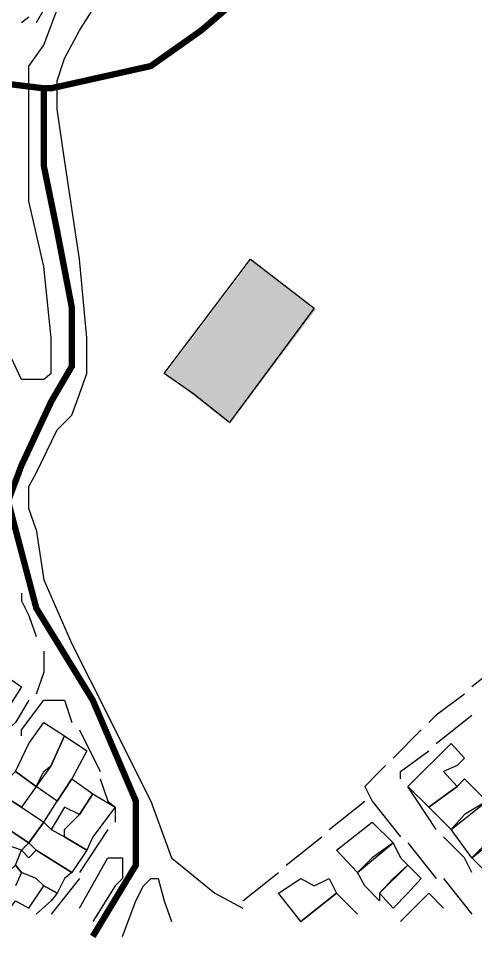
# Model space of a CAD drawing. Header units: millimetres. Extents: x -3588 to 75209, y -3737 to 38254.
# Drawn here: x 18744.7 to 18831.5, y 32673.7 to 32848.8 of the extents above; entities that cross this region are included whole.
import ezdxf

# ---------------------------------------------------------------- set-up
doc = ezdxf.new("R2010")
doc.units = ezdxf.units.MM
doc.layers.add('H', color=250, linetype='Continuous')
doc.layers.add('P', color=253, linetype='Continuous')

msp = doc.modelspace()

# ---------------------------------------------------------------- hatches: boundary and pattern name
at = {"layer": 'H', "linetype": 'Continuous'}
msp.add_hatch(color=256, dxfattribs=at).paths.add_polyline_path([(18784.786, 32771.694), (18772.639, 32781.297), (18789.027, 32803.03), (18801.158, 32793.443), (18784.786, 32771.694), (18784.786, 32771.694)])

# ---------------------------------------------------------------- linework, layer by layer
at = {"layer": 'P', "const_width": 1.2}
for points in [[(18758.812, 32674.312), (18767.006, 32687.867), (18767.006, 32699.998), (18758.812, 32719.202), (18748.089, 32736.694), (18742.728, 32757.019), (18745.257, 32763.805), (18750.906, 32775.935), (18754.859, 32782.705), (18754.859, 32793.716), (18752.042, 32808.391), (18749.498, 32820.826), (18749.498, 32835.501), (18750.906, 32835.501), (18769.822, 32839.726), (18779.425, 32846.512), (18787.33, 32853.281), (18794.1, 32861.475), (18811.88, 32875.014), (18822.619, 32878.967), (18833.613, 32882.92)], [(18651.827, 32864.004), (18650.419, 32861.475), (18670.743, 32862.596), (18680.346, 32858.643), (18687.115, 32847.92), (18693.885, 32841.151), (18704.607, 32838.318), (18726.356, 32838.318), (18749.498, 32835.501), (18749.498, 32820.826), (18752.042, 32808.391), (18754.859, 32793.716), (18754.859, 32782.705), (18750.906, 32775.935), (18745.257, 32763.805), (18742.728, 32757.019), (18748.089, 32736.694), (18758.812, 32719.202), (18767.006, 32699.998), (18767.006, 32687.867), (18758.812, 32674.312)]]:
    msp.add_lwpolyline(points, dxfattribs=at)
at = {"layer": 'P', "color": 254, "const_width": 1.2}
msp.add_lwpolyline([(18787.33, 32853.281), (18779.425, 32846.512), (18769.822, 32839.726), (18750.906, 32835.501), (18749.498, 32835.501), (18726.356, 32838.318), (18704.607, 32838.318), (18693.885, 32841.151), (18687.115, 32847.92), (18680.346, 32858.643)], dxfattribs=at)
at = {"layer": 'P'}
for points in [[(18757.692, 32781.297), (18757.692, 32788.066), (18756.267, 32803.03), (18753.451, 32821.946), (18752.042, 32831.548), (18752.042, 32836.91), (18753.451, 32841.151), (18756.267, 32846.512), (18763.053, 32857.234)], [(18749.498, 32850.465), (18748.089, 32847.92)], [(18749.498, 32843.679), (18752.042, 32850.465)], [(18746.681, 32849.04), (18745.257, 32847.92)], [(18746.681, 32823.354), (18746.681, 32827.595), (18746.681, 32832.957), (18746.681, 32839.726), (18749.498, 32843.679)], [(18750.906, 32781.297), (18749.498, 32780.176), (18746.681, 32780.176), (18745.257, 32780.176), (18742.728, 32785.538), (18739.895, 32789.491), (18735.943, 32793.716), (18733.126, 32796.26), (18729.173, 32799.077), (18723.812, 32801.621), (18711.393, 32803.03), (18704.607, 32805.862), (18699.246, 32808.391), (18693.885, 32812.632), (18688.524, 32816.585), (18681.754, 32824.779)], [(18750.906, 32781.297), (18750.906, 32788.066), (18749.498, 32801.621), (18746.681, 32814.04), (18746.681, 32823.354)], [(18778.016, 32777.344), (18772.367, 32781.297), (18788.739, 32803.03), (18800.87, 32793.716), (18784.786, 32771.983), (18778.016, 32777.344)], [(18752.042, 32770.574), (18754.859, 32773.391), (18756.267, 32777.344), (18757.692, 32781.297)], [(18748.089, 32751.658), (18746.681, 32755.611), (18746.681, 32759.852), (18748.089, 32762.38), (18752.042, 32770.574)], [(18748.089, 32751.658), (18749.498, 32742.056)], [(18749.498, 32742.056), (18754.859, 32729.925)], [(18745.257, 32739.527), (18745.257, 32738.103), (18746.681, 32735.286), (18748.089, 32731.333)], [(18754.859, 32729.925), (18761.644, 32716.37), (18767.006, 32705.647)], [(18749.498, 32728.516), (18749.498, 32727.092), (18749.498, 32725.972), (18749.498, 32724.564), (18748.089, 32720.323)], [(18836.158, 32728.516), (18836.158, 32725.972), (18830.797, 32721.731)], [(18741.32, 32719.202), (18738.487, 32720.323), (18741.32, 32724.564), (18745.257, 32721.731), (18742.728, 32717.778), (18741.32, 32719.202)], [(18746.681, 32719.202), (18744.136, 32714.961), (18741.32, 32712.417)], [(18745.257, 32712.417), (18745.257, 32713.553), (18749.498, 32719.202)], [(18749.498, 32719.202), (18750.906, 32719.202), (18753.451, 32719.202), (18754.859, 32714.961)], [(18829.388, 32720.323), (18824.027, 32716.37), (18822.619, 32714.961)], [(18824.027, 32711.008), (18830.797, 32716.37)], [(18746.681, 32711.008), (18749.498, 32714.961), (18753.451, 32712.417), (18750.906, 32706.767), (18748.089, 32702.83), (18744.136, 32705.647), (18746.681, 32711.008)], [(18756.267, 32713.553), (18760.22, 32705.647)], [(18821.194, 32713.553), (18815.833, 32708.192)], [(18749.498, 32705.647), (18750.906, 32706.767), (18753.451, 32712.417), (18757.692, 32709.6), (18754.859, 32704.239), (18752.042, 32699.998), (18748.089, 32702.83), (18749.498, 32705.647)], [(18827.98, 32706.767), (18825.435, 32705.647), (18827.98, 32702.83), (18822.619, 32698.878), (18818.666, 32702.83), (18826.844, 32711.008), (18829.388, 32708.192), (18827.98, 32706.767)], [(18817.241, 32704.239), (18817.241, 32705.647), (18822.619, 32709.6)], [(18814.425, 32706.767), (18813.288, 32705.647), (18810.472, 32702.83), (18811.88, 32699.998)], [(18742.728, 32704.239), (18744.136, 32705.647), (18748.089, 32702.83), (18745.257, 32698.878), (18741.32, 32701.406), (18742.728, 32704.239)], [(18767.006, 32705.647), (18769.822, 32699.998), (18773.775, 32689.275)], [(18752.042, 32699.998), (18754.859, 32704.239), (18758.812, 32701.406), (18756.267, 32697.453), (18753.451, 32698.878), (18750.906, 32694.637), (18749.498, 32696.045), (18752.042, 32699.998)], [(18760.22, 32704.239), (18761.644, 32699.998), (18763.053, 32698.878), (18763.053, 32697.453), (18763.053, 32696.045)], [(18824.027, 32694.637), (18818.666, 32702.83)], [(18829.388, 32697.453), (18826.844, 32694.637), (18822.619, 32698.878), (18827.98, 32702.83), (18829.388, 32704.239), (18833.613, 32699.998), (18829.388, 32697.453)], [(18739.895, 32699.998), (18741.32, 32701.406), (18745.257, 32698.878), (18749.498, 32696.045), (18746.681, 32692.092), (18738.487, 32697.453), (18739.895, 32699.998)], [(18753.451, 32694.637), (18754.859, 32696.045), (18756.267, 32697.453), (18758.812, 32701.406), (18763.053, 32698.878), (18758.812, 32693.228), (18757.692, 32690.684), (18753.451, 32693.228), (18753.451, 32694.637)], [(18803.702, 32694.637), (18810.472, 32699.998)], [(18811.88, 32699.998), (18817.241, 32693.228)], [(18833.613, 32692.092), (18830.797, 32689.275), (18826.844, 32694.637), (18833.613, 32699.998), (18837.566, 32694.637), (18833.613, 32692.092)], [(18745.257, 32690.684), (18741.32, 32692.092), (18739.895, 32690.684), (18738.487, 32690.684), (18734.534, 32693.228), (18738.487, 32697.453), (18746.681, 32692.092), (18745.257, 32690.684)], [(18750.906, 32694.637), (18753.451, 32693.228), (18757.692, 32690.684), (18754.859, 32686.443), (18748.089, 32690.684), (18746.681, 32692.092), (18749.498, 32696.045), (18750.906, 32694.637)], [(18811.88, 32689.275), (18809.063, 32686.443), (18805.111, 32690.684), (18811.88, 32696.045), (18815.833, 32692.092), (18811.88, 32689.275)], [(18761.644, 32694.637), (18756.267, 32686.443)], [(18837.566, 32687.867), (18834.749, 32685.322), (18830.797, 32689.275), (18837.566, 32694.637), (18841.519, 32690.684), (18837.566, 32687.867)], [(18795.508, 32687.867), (18802.294, 32693.228)], [(18830.797, 32686.443), (18829.388, 32689.275), (18825.435, 32693.228)], [(18753.451, 32685.322), (18752.042, 32682.506), (18749.498, 32683.914), (18748.089, 32685.322), (18745.257, 32686.443), (18744.136, 32687.867), (18745.257, 32690.684), (18746.681, 32689.275), (18748.089, 32690.684), (18754.859, 32686.443), (18753.451, 32685.322)], [(18815.833, 32685.322), (18813.288, 32682.506), (18813.288, 32681.081), (18810.472, 32683.914), (18809.063, 32686.443), (18815.833, 32692.092), (18817.241, 32689.275), (18818.666, 32687.867), (18815.833, 32685.322)], [(18818.666, 32692.092), (18824.027, 32685.322)], [(18756.267, 32679.673), (18761.644, 32689.275), (18764.461, 32689.275), (18764.461, 32687.867)], [(18773.775, 32689.275), (18781.969, 32682.506)], [(18737.367, 32679.673), (18739.895, 32683.914), (18744.136, 32687.867), (18745.257, 32686.443), (18744.136, 32683.914)], [(18764.461, 32687.867), (18764.461, 32685.322), (18763.053, 32683.914)], [(18818.666, 32682.506), (18815.833, 32679.673), (18813.288, 32682.506), (18818.666, 32687.867), (18821.194, 32685.322), (18818.666, 32682.506)], [(18756.267, 32685.322), (18750.906, 32678.553)], [(18768.414, 32683.914), (18769.822, 32685.322), (18771.231, 32685.322), (18772.367, 32681.081), (18773.775, 32677.128)], [(18787.33, 32681.081), (18794.1, 32686.443)], [(18805.111, 32682.506), (18798.341, 32677.128), (18794.1, 32682.506), (18798.341, 32685.322), (18800.87, 32683.914), (18803.702, 32685.322), (18805.111, 32682.506)], [(18825.435, 32685.322), (18830.797, 32678.553)], [(18741.32, 32677.128), (18744.136, 32681.081), (18746.681, 32679.673), (18749.498, 32683.914), (18752.042, 32682.506), (18750.906, 32681.081)], [(18763.053, 32683.914), (18758.812, 32677.128)], [(18764.461, 32674.312), (18767.006, 32681.081), (18768.414, 32683.914)], [(18781.969, 32682.506), (18787.33, 32679.673)], [(18798.341, 32677.128), (18805.111, 32682.506), (18809.063, 32678.553)], [(18817.241, 32677.128), (18822.619, 32682.506), (18825.435, 32679.673)], [(18750.906, 32681.081), (18748.089, 32678.553)]]:
    msp.add_lwpolyline(points, dxfattribs=at)

doc.saveas('drawing.dxf')
